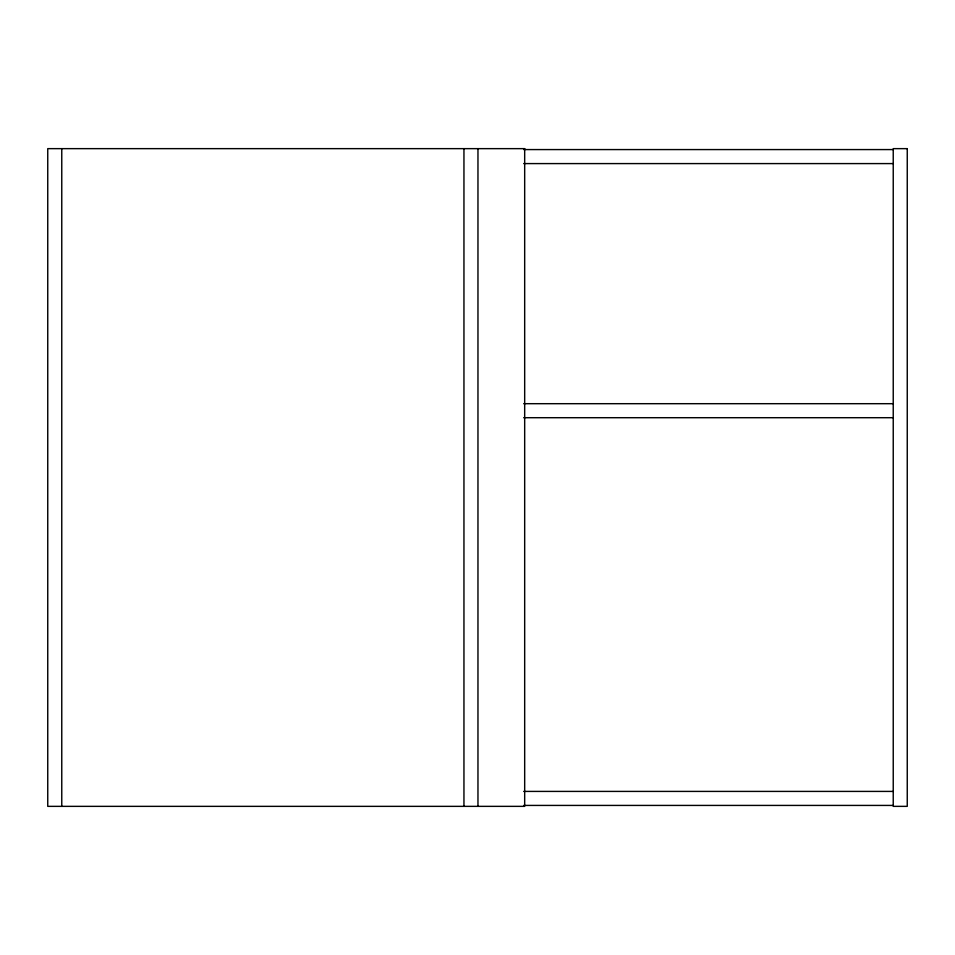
<?xml version="1.0" encoding="UTF-8"?>
<svg xmlns="http://www.w3.org/2000/svg" width="955" height="955" viewBox="0 0 955 955"><rect width="100%" height="100%" fill="white"/><g stroke="black" fill="none" stroke-linecap="round" stroke-linejoin="round"><path stroke-width="1.43" d="M523.698 149.577L893.235 149.577M523.698 163.591L893.235 163.591M523.698 403.69L893.235 403.69M523.698 417.705L893.235 417.705M523.698 791.409L893.235 791.409M523.698 805.423L893.235 805.423M477.966 148.646L477.966 806.354M463.951 148.646L463.951 806.354M61.765 148.646L61.765 806.354M524.677 148.646L47.75 148.646L47.75 806.354L524.677 806.354L524.677 148.646M907.25 148.646L893.235 148.646L893.235 806.354L907.25 806.354L907.25 148.646"/></g></svg>
